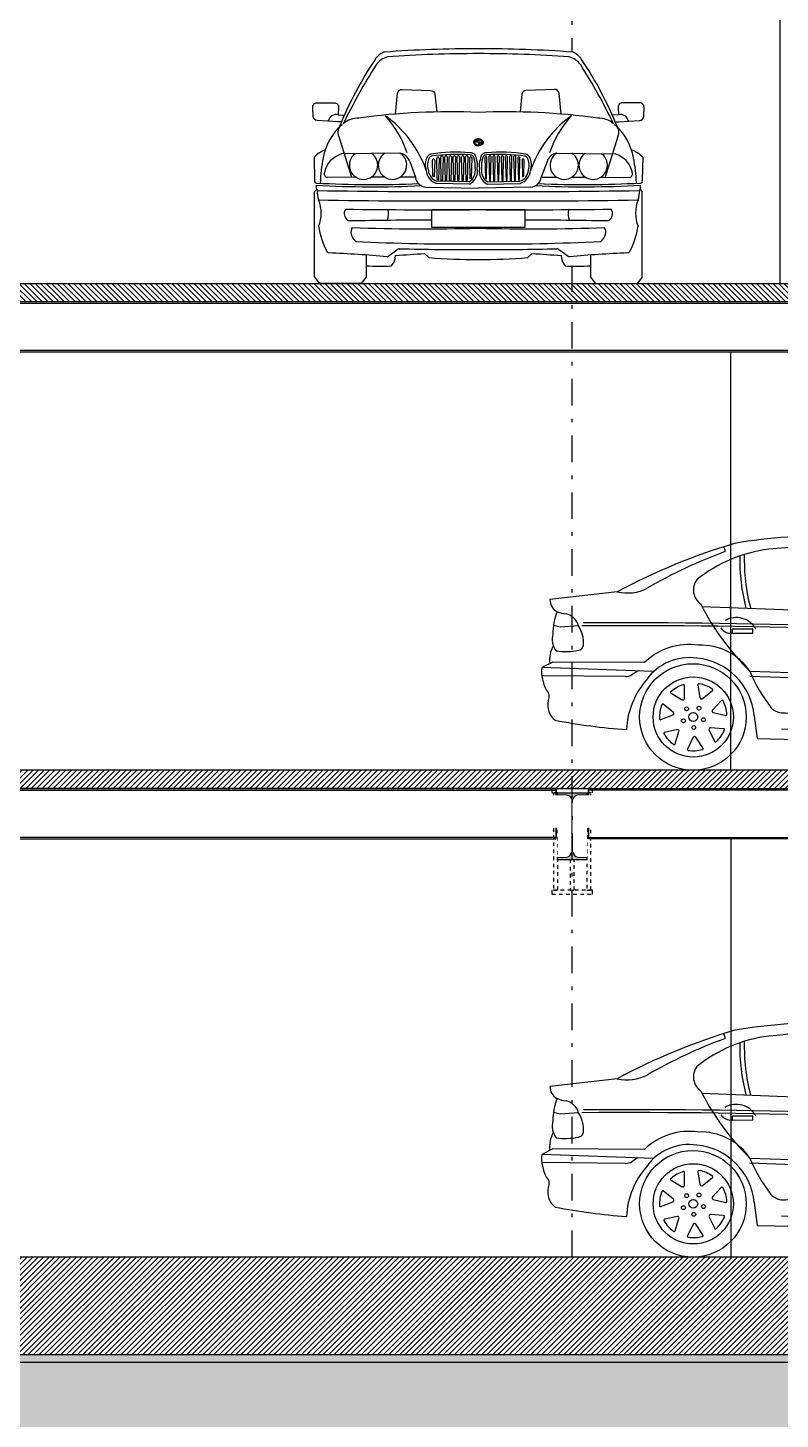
# Model space of a CAD drawing. Header units: millimetres. Extents: x -101 to 3415, y -52 to 1366.
# Drawn here: x 263.81 to 285.01, y 34.13 to 73.34 of the extents above; entities that cross this region are included whole.
import ezdxf

# ---------------------------------------------------------------- set-up
doc = ezdxf.new("R2010")
doc.units = ezdxf.units.MM
doc.set_wipeout_variables(frame=1)
doc.linetypes.add('DASHDOT2', pattern=[0.5, 0.25, -0.125, 0, -0.125])
doc.linetypes.add('OCULTA2', pattern=[0.3, 0.2, -0.1])
doc.layers.add('00_ARQ', color=8, linetype='Continuous')
doc.layers.add('A-ESTRUCTURA', color=6, linetype='Continuous')
pattern_1 = [(45, (-3488.39546, -6.62335), (-0.07699871, 0.07699871), [])]

# ---------------------------------------------------------------- blocks, each defined once
blk = doc.blocks.new('wwwwww3e')
at = {"ltscale": 2}
for points in [[(736.4805, 139.3935), (736.5048, 139.3944), (736.5276, 139.3971), (736.5509, 139.4017), (736.5742, 139.4083), (736.5959, 139.4163), (736.6175, 139.4263), (736.6389, 139.4383), (736.658, 139.4511), (736.6764, 139.4656), (736.6925, 139.4804), (736.71, 139.4992), (736.7245, 139.5176), (736.7374, 139.5369), (736.7494, 139.5583), (736.7591, 139.5793), (736.7675, 139.602), (736.774, 139.6253), (736.7785, 139.648), (736.7811, 139.6706), (736.7821, 139.6941), (736.7813, 139.7172), (736.7786, 139.7411), (736.7737, 139.7654), (736.7672, 139.7884), (736.7595, 139.8095), (736.7489, 139.8323), (736.7383, 139.8513), (736.7251, 139.8713), (736.7098, 139.8907), (736.6926, 139.9092), (736.6766, 139.9239), (736.6589, 139.9379), (736.6382, 139.9517), (736.6185, 139.9629), (736.5976, 139.9726), (736.574, 139.9814), (736.5511, 139.9879), (736.5282, 139.9924), (736.5043, 139.9952), (736.48, 139.9962), (736.4567, 139.9952), (736.4345, 139.9926), (736.411, 139.988), (736.3877, 139.9814), (736.3654, 139.9732), (736.3441, 139.9634), (736.3238, 139.9521), (736.3032, 139.9383), (736.2854, 139.9243), (736.2677, 139.9079), (736.252, 139.891), (736.2371, 139.8721), (736.2241, 139.8528), (736.2142, 139.8354), (736.2025, 139.8105), (736.1944, 139.7886), (736.1882, 139.7669), (736.1832, 139.7425), (736.1805, 139.7205), (736.1794, 139.6958), (736.1801, 139.6747), (736.1827, 139.6503), (736.1873, 139.6266), (736.1942, 139.6018), (736.2033, 139.5772), (736.2125, 139.5576), (736.2245, 139.5363), (736.2355, 139.5198), (736.2499, 139.5011), (736.267, 139.4824), (736.2847, 139.466), (736.3039, 139.4508), (736.3239, 139.4375), (736.3431, 139.4268), (736.364, 139.417), (736.3881, 139.4081), (736.4106, 139.4018), (736.4336, 139.3972), (736.4572, 139.3944)], [(739.0891, 139.3854), (739.1134, 139.3863), (739.1362, 139.389), (739.1595, 139.3936), (739.1828, 139.4002), (739.2045, 139.4082), (739.2261, 139.4182), (739.2475, 139.4302), (739.2666, 139.443), (739.285, 139.4575), (739.3011, 139.4723), (739.3186, 139.4911), (739.3331, 139.5094), (739.346, 139.5288), (739.358, 139.5502), (739.3677, 139.5712), (739.3761, 139.5939), (739.3826, 139.6171), (739.387, 139.6399), (739.3897, 139.6624), (739.3907, 139.686), (739.3899, 139.7091), (739.3871, 139.733), (739.3823, 139.7573), (739.3758, 139.7803), (739.368, 139.8014), (739.3575, 139.8242), (739.3469, 139.8432), (739.3336, 139.8631), (739.3183, 139.8826), (739.3012, 139.9011), (739.2852, 139.9157), (739.2675, 139.9298), (739.2468, 139.9436), (739.2271, 139.9547), (739.2062, 139.9645), (739.1826, 139.9733), (739.1596, 139.9797), (739.1367, 139.9843), (739.1129, 139.9871), (739.0886, 139.9881), (739.0653, 139.9871), (739.043, 139.9845), (739.0196, 139.9799), (738.9963, 139.9733), (738.974, 139.9651), (738.9527, 139.9553), (738.9324, 139.944), (738.9118, 139.9302), (738.894, 139.9162), (738.8762, 139.8998), (738.8606, 139.8829), (738.8456, 139.8639), (738.8327, 139.8447), (738.8228, 139.8273), (738.8111, 139.8024), (738.803, 139.7805), (738.7967, 139.7587), (738.7918, 139.7344), (738.7891, 139.7123), (738.788, 139.6877), (738.7887, 139.6666), (738.7913, 139.6422), (738.7958, 139.6184), (738.8027, 139.5937), (738.8119, 139.5691), (738.821, 139.5495), (738.8331, 139.5282), (738.8441, 139.5116), (738.8585, 139.493), (738.8756, 139.4743), (738.8932, 139.4579), (738.9125, 139.4427), (738.9325, 139.4294), (738.9517, 139.4186), (738.9725, 139.4089), (738.9967, 139.4), (739.0192, 139.3936), (739.0422, 139.3891), (739.0658, 139.3863)]]:
    blk.add_wipeout(points, dxfattribs=at)
blk.add_wipeout([(735.6264, 139.9771), (735.6722, 139.9993), (735.6711, 140.017), (735.6718, 140.0339), (735.6743, 140.0514), (735.6787, 140.0685), (735.6847, 140.0848), (735.6924, 140.1003), (735.6924, 140.1003), (735.6925, 140.1005), (735.6917, 140.1031), (735.6896, 140.1093), (735.687, 140.1232), (735.6861, 140.1369), (735.687, 140.1522), (735.6896, 140.1658), (735.691, 140.1923), (735.6936, 140.2143), (735.6993, 140.2446), (735.706, 140.2701), (735.714, 140.2938), (735.704, 140.2999), (735.6951, 140.3076), (735.6876, 140.3167), (735.6816, 140.3267), (735.6773, 140.3377), (735.6749, 140.349), (735.6743, 140.3612), (735.8647, 140.3825), (736.0552, 140.4038), (736.1226, 140.4389), (736.1717, 140.4633), (736.1992, 140.4765), (736.2487, 140.4995), (736.2964, 140.5209), (736.3664, 140.5507), (736.4177, 140.5715), (736.482, 140.5961), (736.5483, 140.6201), (736.5645, 140.6257), (736.6311, 140.6479), (736.6544, 140.6553), (736.7212, 140.6755), (736.7922, 140.6868), (736.8631, 140.6962), (736.9748, 140.7072), (737.0352, 140.7112), (737.139, 140.7149), (737.1824, 140.7153), (737.2321, 140.7149), (737.2729, 140.7139), (737.3047, 140.7126), (737.3194, 140.712), (737.3367, 140.7107), (737.3418, 140.7103), (737.3517, 140.7096), (737.3637, 140.7088), (737.4063, 140.7058), (737.6674, 140.6893), (737.7322, 140.6847), (737.7724, 140.6793), (737.809, 140.6723), (737.8491, 140.6624), (737.8846, 140.6515), (737.9182, 140.6393), (737.9554, 140.6236), (738.0105, 140.6006), (738.0569, 140.58), (738.1094, 140.5553), (738.1689, 140.5257), (738.2184, 140.4996), (738.2777, 140.4664), (738.3419, 140.4281), (738.3894, 140.3982), (738.438, 140.3661), (738.4783, 140.3382), (738.5301, 140.3007), (738.5807, 140.2621), (738.5871, 140.2668), (738.5929, 140.2718), (738.6815, 140.2657), (738.756, 140.259), (738.8319, 140.2508), (738.8861, 140.244), (738.9339, 140.2374), (739.0255, 140.2231), (739.1078, 140.2084), (739.1819, 140.1936), (739.2686, 140.1745), (739.3414, 140.1569), (739.428, 140.1341), (739.4983, 140.114), (739.5886, 140.0862), (739.6154, 140.0775), (739.6404, 140.069), (739.6471, 140.0658), (739.6578, 140.059), (739.6681, 140.0497), (739.6763, 140.0391), (739.682, 140.0285), (739.6867, 140.0149), (739.6924, 140.0047), (739.6969, 139.9954), (739.7011, 139.9851), (739.7077, 139.9637), (739.71, 139.9527), (739.7119, 139.9392), (739.7128, 139.9243), (739.7122, 139.9058), (739.7115, 139.8988), (739.7095, 139.8863), (739.7178, 139.8849), (739.7264, 139.882), (739.7338, 139.878), (739.741, 139.8725), (739.7449, 139.8617), (739.7469, 139.8493), (739.7467, 139.8371), (739.7442, 139.8253), (739.7354, 139.8026), (739.7323, 139.7885), (739.7313, 139.7746), (739.7323, 139.761), (739.7349, 139.7485), (739.7396, 139.7351), (739.7417, 139.7281), (739.742, 139.7206), (739.7405, 139.7133), (739.7373, 139.7068), (739.7323, 139.7016), (739.7264, 139.6975), (739.7196, 139.6948), (739.7127, 139.6935), (739.7054, 139.6938), (739.7012, 139.6768), (739.6988, 139.6598), (739.698, 139.6421), (739.6991, 139.6237), (739.7018, 139.6065), (739.6977, 139.5997), (739.6921, 139.5934), (739.6858, 139.5886), (739.6787, 139.585), (739.6709, 139.5826), (739.6624, 139.5817), (739.6556, 139.5807), (739.6487, 139.5778), (739.6434, 139.574), (739.6386, 139.57), (739.6359, 139.5653), (739.6349, 139.56), (739.6357, 139.5546), (739.4493, 139.5731), (739.4491, 139.5966), (739.4423, 139.6645), (739.4385, 139.7336), (739.4346, 139.7614), (739.4292, 139.786), (739.4158, 139.8269), (739.403, 139.855), (739.3873, 139.8826), (739.3721, 139.9047), (739.3565, 139.924), (739.3389, 139.9426), (739.3207, 139.9594), (739.3014, 139.9747), (739.2807, 139.9887), (739.254, 140.0039), (739.2304, 140.0148), (739.207, 140.0234), (739.1842, 140.0301), (739.1581, 140.0357), (739.1324, 140.0392), (739.107, 140.0406), (739.0806, 140.0402), (739.0548, 140.0377), (739.0281, 140.0334), (739.0009, 140.027), (738.9758, 140.0191), (738.9509, 140.0094), (738.9247, 139.997), (738.9045, 139.9857), (738.8818, 139.9709), (738.8583, 139.9531), (738.8381, 139.9352), (738.8114, 139.9073), (738.801, 139.8947), (738.7847, 139.8726), (738.7694, 139.8483), (738.7564, 139.8239), (738.7465, 139.8016), (738.7372, 139.7765), (738.7296, 139.7506), (738.7236, 139.7231), (738.7197, 139.6948), (738.7227, 139.6729), (738.7242, 139.6493), (738.724, 139.6263), (738.7221, 139.6039), (738.7186, 139.5813), (738.7154, 139.5702), (738.7112, 139.5611), (738.7058, 139.5527), (738.6982, 139.5444), (738.69, 139.5377), (738.6814, 139.5327), (738.6707, 139.5284), (738.66, 139.5261), (738.6491, 139.5256), (736.8431, 139.5721), (736.8278, 139.7005), (736.8246, 139.7265), (736.8194, 139.7525), (736.8123, 139.7782), (736.8037, 139.8023), (736.7932, 139.8259), (736.7808, 139.8494), (736.7664, 139.8722), (736.751, 139.893), (736.734, 139.9129), (736.7166, 139.9304), (736.7052, 139.9408), (736.6815, 139.9596), (736.6568, 139.976), (736.645, 139.9829), (736.6298, 139.991), (736.6051, 140.0021), (736.5812, 140.0108), (736.5545, 140.0184), (736.5295, 140.0235), (736.481, 140.0295), (736.4574, 140.0302), (736.4335, 140.0291), (736.4106, 140.0262), (736.3887, 140.0216), (736.3669, 140.0153), (736.3448, 140.007), (736.3264, 139.9985), (736.3036, 139.9856), (736.2854, 139.9733), (736.2672, 139.9588), (736.2594, 139.9518), (736.2368, 139.9284), (736.2183, 139.9052), (736.1999, 139.8826), (736.186, 139.8634), (736.171, 139.8401), (736.158, 139.817), (736.1445, 139.7893), (736.1338, 139.7631), (736.1248, 139.7368), (736.117, 139.7084), (736.1113, 139.6813), (736.107, 139.6519), (736.1047, 139.6243), (735.9996, 139.634), (735.8816, 139.6486), (735.8086, 139.6597), (735.7018, 139.6787), (735.6903, 139.6889), (735.6824, 139.6981), (735.6747, 139.7095), (735.6683, 139.7222), (735.6638, 139.735), (735.6608, 139.7485), (735.6596, 139.7624), (735.6602, 139.7762), (735.6625, 139.7897), (735.6665, 139.7988), (735.6685, 139.8079), (735.6687, 139.8176), (735.667, 139.8269), (735.6636, 139.8357), (735.6584, 139.8437), (735.6517, 139.8507), (735.6427, 139.8703), (735.6355, 139.8909), (735.6302, 139.9121), (735.6272, 139.9307), (735.6256, 139.9551)], dxfattribs=at)
for p, q in [((737.3047, 140.7127), (737.3656, 140.2862)), ((737.4063, 140.7058), (737.5288, 140.2757)), ((736.0552, 140.4038), (735.6743, 140.3612)), ((738.2031, 140.3747), (738.2697, 140.3718)), ((736.5337, 140.3197), (737.4483, 140.2829)), ((738.0801, 140.3563), (738.0243, 140.2486)), ((738.1076, 140.3302), (738.0618, 140.2477)), ((738.1006, 140.356), (738.108, 140.3408)), ((738.1775, 140.3548), (738.1853, 140.257)), ((735.7324, 140.2046), (735.6936, 140.2143)), ((735.8348, 140.2121), (735.7324, 140.2046)), ((738.1853, 140.257), (738.2582, 140.259)), ((735.6887, 140.0074), (735.6264, 139.9771)), ((736.2594, 139.9518), (735.6264, 139.9771)), ((736.2071, 140.003), (735.6887, 140.0074)), ((736.1, 139.9248), (735.6272, 139.9307)), ((736.1698, 139.9554), (736.1372, 139.9352)), ((736.8039, 139.9529), (738.6706, 139.881)), ((736.8039, 139.9251), (738.6706, 139.8531)), ((739.741, 139.8725), (739.4597, 139.8762)), ((739.7442, 139.8253), (739.5087, 139.8285)), ((736.8278, 139.7005), (736.8431, 139.5721)), ((737.005, 139.7168), (738.7197, 139.6948)), ((736.9816, 139.6263), (738.491, 139.6034)), ((736.8431, 139.5721), (738.6491, 139.5256)), ((739.4493, 139.5731), (739.6357, 139.5546))]:
    blk.add_line(p, q)
for points in [[(736.8203, 140.1903), (736.7044, 140.1903), (736.7044, 140.1682), (736.8203, 140.1682)], [(737.6812, 140.1627), (737.5653, 140.1627), (737.5653, 140.1406), (737.6812, 140.1406)], [(736.4342, 139.7842), (736.4342, 139.7842)], [(739.0428, 139.7761), (739.0428, 139.7761)]]:
    blk.add_lwpolyline(points, close=True)
for points in [[(736.3579, 139.8291), (736.4211, 139.792)], [(736.4343, 139.7982), (736.4345, 139.8729)], [(736.51, 139.8761), (736.5204, 139.8036)], [(736.5335, 139.7972), (736.5921, 139.8435)], [(738.9665, 139.821), (739.0297, 139.7839)], [(739.0429, 139.7901), (739.0431, 139.8648)], [(739.1186, 139.868), (739.129, 139.7955)], [(739.1421, 139.7891), (739.2006, 139.8354)], [(736.3716, 139.7213), (736.3134, 139.7681)], [(736.6416, 139.7865), (736.5914, 139.7332)], [(738.9802, 139.7132), (738.922, 139.7599)], [(739.2502, 139.7784), (739.2, 139.7251)], [(736.2999, 139.6808), (736.3682, 139.7071)], [(736.5946, 139.7189), (736.6673, 139.7021)], [(738.9084, 139.6727), (738.9768, 139.699)], [(739.2032, 139.7108), (739.2759, 139.6939)], [(739.6889, 139.6855), (739.631, 139.6867), (739.6216, 139.6761), (739.6156, 139.6383), (739.6263, 139.6277), (739.677, 139.6277), (739.6924, 139.6454), (739.6889, 139.6855)], [(736.3926, 139.6243), (736.3198, 139.608)], [(736.3796, 139.543), (736.4017, 139.6128)], [(736.5715, 139.6224), (736.6036, 139.555)], [(736.6536, 139.6278), (736.5806, 139.6338)], [(739.0012, 139.6162), (738.9284, 139.5998)], [(738.9881, 139.5349), (739.0103, 139.6047)], [(739.18, 139.6143), (739.2122, 139.5469)], [(739.2622, 139.6196), (739.1892, 139.6257)], [(736.4816, 139.5803), (736.449, 139.5132)], [(736.537, 139.5194), (736.4962, 139.5802)], [(739.0902, 139.5722), (739.0575, 139.505)], [(739.1456, 139.5113), (739.1048, 139.5721)]]:
    blk.add_lwpolyline(points)
for centre, radius in [((736.4808, 139.6948), 0.3014), ((739.0894, 139.6867), 0.3014), ((736.4828, 139.6947), 0.2269), ((739.0914, 139.6866), 0.2269), ((736.4453, 139.7411), 0.0109), ((736.5154, 139.7447), 0.0109), ((739.0539, 139.733), 0.0109), ((739.124, 139.7366), 0.0109), ((736.4271, 139.6734), 0.0109), ((736.4828, 139.6947), 0.0249), ((736.5404, 139.6791), 0.0109), ((739.0356, 139.6653), 0.0109), ((739.0914, 139.6866), 0.0249), ((739.149, 139.671), 0.0109), ((736.4858, 139.6351), 0.0109), ((739.0944, 139.6269), 0.0109)]:
    blk.add_circle(centre, radius)
for centre, radius, start, end in [((737.1855, 137.986), 2.7293, 87.24118, 99.79598), ((739.0209, 164.1946), 23.5442, 265.84972, 266.77353), ((737.655, 139.9646), 0.7243, 65.49323, 86.77353), ((737.705, 137.3115), 3.505, 106.30227, 118.08109), ((737.5985, 138.0444), 2.7478, 109.8261, 119.99502), ((737.0097, 139.837), 0.8107, 96.80523, 128.52744), ((736.6405, 140.6329), 0.0263, 351.95799, 58.08619), ((737.8567, 140.5837), 1.1088, 178.93699, 194.30867), ((737.8827, 140.5837), 1.1088, 178.50103, 194.36498), ((737.2925, 136.7333), 3.9269, 84.46409, 95.53591), ((737.5965, 139.8702), 0.7754, 72.93406, 84.46409), ((737.7329, 140.1622), 0.4584, 55.10593, 78.53083), ((737.9947, 140.4282), 0.1993, 101.35443, 111.1403), ((736.0005, 136.9223), 4.1623, 53.19, 62.49494), ((736.9784, 138.2122), 2.6018, 51.98829, 67.94516), ((736.6929, 138.0782), 2.7834, 51.22558, 62.10363), ((736.5847, 140.413), 0.0989, 143.98554, 234.32176), ((736.1128, 140.6418), 0.2448, 256.38287, 297.24052), ((738.1994, 140.353), 0.022, 80.28808, 175.2544), ((738.2117, 140.3274), 0.0481, 12.90748, 100.25589), ((735.7469, 140.3586), 0.0727, 177.94264, 243.02738), ((736.0823, 140.1572), 0.3928, 159.65532, 178.75885), ((735.7701, 140.4042), 0.1238, 243.02738, 268.29646), ((737.8271, 140.9896), 1.4566, 206.80537, 225.37351), ((738.0903, 140.351), 0.0115, 25.65929, 152.60316), ((738.0976, 140.3358), 0.0115, 330.92549, 25.65929), ((738.1952, 140.3236), 0.065, 324.45466, 12.90748), ((738.231, 140.3278), 0.0739, 291.52275, 17.07522), ((735.7418, 140.1873), 0.0963, 14.90185, 75.14502), ((735.6853, 140.1154), 0.1781, 355.79913, 32.89424), ((735.9859, 102.3948), 37.8176, 85.5236, 90.19894), ((735.9924, 102.411), 37.8176, 85.5236, 90.19894), ((736.727, 140.1294), 0.1272, 28.5781, 119.71513), ((736.0195, 139.8799), 1.4845, 353.44656, 15.74965), ((738.2387, 148.7043), 8.4584, 264.63822, 271.33621), ((737.5878, 140.1019), 0.1272, 28.5781, 119.71513), ((738.1899, 140.3299), 0.073, 266.37705, 322.83456), ((738.3003, 140.0793), 0.2166, 30.02331, 51.22558), ((738.5308, 140.3372), 0.0902, 246.19234, 313.52347), ((738.3595, 136.2575), 4.0211, 71.50941, 86.67314), ((735.8001, 140.1377), 0.114, 165.76137, 216.02708), ((736.6975, 140.2384), 0.0706, 215.34501, 275.55607), ((737.5584, 140.2109), 0.0706, 215.34501, 275.55607), ((738.341, 140.099), 0.1716, 349.15018, 31.1154), ((735.8393, 140.0184), 0.1683, 150.86368, 186.49673), ((735.7612, 140.4258), 0.3591, 261.46773, 281.83418), ((735.8268, 140.1165), 0.0429, 280.68296, 305.68028), ((735.8338, 140.1045), 0.0292, 308.36757, 355.79913), ((736.4604, 139.7391), 0.3658, 81.54291, 133.8308), ((736.5265, 139.7675), 0.3336, 33.76183, 92.11682), ((737.2782, 139.977), 1.2346, 345.77431, 4.16936), ((739.0552, 139.739), 0.3539, 87.85776, 150.08015), ((739.0345, 139.1874), 0.9059, 76.3516, 87.85776), ((739.1439, 139.7598), 0.3251, 32.86989, 71.26878), ((739.6104, 139.9964), 0.0785, 13.5818, 71.88372), ((735.8615, 139.9584), 0.2359, 175.44753, 207.17671), ((736.4594, 139.7361), 0.2942, 81.41176, 144.41881), ((736.4699, 139.6692), 0.3593, 5.00056, 84.66306), ((739.103, 139.6553), 0.3854, 97.18481, 174.11784), ((739.1, 139.7007), 0.34, 1.4351, 97.63917), ((739.0548, 140.0377), 8.167688747562354e-17, 277.12502, 83.42215), ((739.5467, 139.9259), 0.1141, 99.72643, 159.83861), ((739.6194, 139.5015), 0.5447, 92.49466, 99.72643), ((739.4299, 139.931), 0.1477, 356.96435, 46.69648), ((739.5991, 139.9763), 0.0695, 25.92892, 92.81085), ((739.5086, 139.9324), 0.1701, 358.76883, 25.92892), ((739.531, 139.921), 0.1818, 348.99968, 31.08051), ((736.1008, 139.9938), 0.069, 269.29034, 301.80645), ((736.5715, 139.5989), 0.4675, 138.72753, 176.87899), ((737.6248, 140.2851), 0.8855, 202.03085, 217.41273), ((739.4749, 139.9737), 0.069, 212.86989, 264.71495), ((739.4783, 139.965), 0.0388, 179.64498, 268.12033), ((739.636, 141.715), 1.8178, 264.71495, 272.37998), ((739.6287, 135.5173), 4.4116, 89.35037, 92.01264), ((735.6204, 139.8136), 0.0485, 330.4398, 49.82578), ((736.36, 139.8341), 0.00539, 118.5949, 247.88723), ((736.4817, 139.6964), 0.189, 106.554, 131.104), ((736.4292, 139.8724), 0.00539, 353.37379, 122.66613), ((736.5152, 139.8776), 0.00539, 67.16633, 196.45866), ((736.4834, 139.6966), 0.189, 55.12543, 79.67543), ((736.5883, 139.8474), 0.00539, 301.94522, 71.23755), ((738.9685, 139.826), 0.00539, 118.5949, 247.88723), ((739.0902, 139.6882), 0.189, 106.554, 131.104), ((739.0378, 139.8642), 0.00539, 353.37379, 122.66613), ((739.1231, 139.8702), 0.00505, 57.32473, 206.30026), ((739.092, 139.6885), 0.189, 55.12543, 79.67543), ((739.1969, 139.8393), 0.00539, 301.94522, 71.23755), ((739.5984, 139.9697), 0.1673, 213.95498, 237.55214), ((739.7045, 139.8321), 0.0544, 47.82078, 84.74449), ((739.6806, 139.8447), 0.0665, 332.57324, 24.64852), ((735.7684, 139.7647), 0.1088, 166.6982, 232.2113), ((736.4808, 139.6948), 0.189, 157.98257, 182.53257), ((736.3105, 139.7635), 0.00539, 44.80237, 174.0947), ((736.4251, 139.8006), 0.0095, 233.98265, 345.65517), ((736.5296, 139.8059), 0.0095, 182.55408, 294.22659), ((736.6461, 139.7834), 0.00539, 15.73776, 145.03009), ((736.4847, 139.6954), 0.189, 3.69686, 28.24686), ((736.9932, 139.8146), 0.0986, 223.23321, 276.89209), ((736.9214, 139.7471), 3.267075499024942e-16, 254.82546, 0), ((739.0894, 139.6867), 0.189, 157.98257, 182.53257), ((738.919, 139.7554), 0.00539, 44.80237, 174.0947), ((739.0337, 139.7925), 0.0095, 233.98265, 345.65517), ((739.1382, 139.7977), 0.0095, 182.55408, 294.22659), ((739.2546, 139.7753), 0.00539, 15.73776, 145.03009), ((739.0933, 139.6873), 0.189, 3.69686, 28.24686), ((739.8298, 139.7746), 0.0985, 156.33222, 203.66778), ((736.3772, 143.1616), 3.5478, 259.02502, 265.59531), ((736.2972, 139.6855), 0.00539, 170.02347, 299.3158), ((736.364, 139.7156), 0.0095, 285.41122, 37.08374), ((736.5989, 139.7274), 0.0095, 131.12551, 242.79802), ((736.668, 139.7074), 0.00539, 250.51665, 19.80898), ((738.4123, 139.641), 0.312, 348.97623, 9.93921), ((738.9058, 139.6774), 0.00539, 170.02347, 299.3158), ((738.9726, 139.7075), 0.0095, 285.41122, 37.08374), ((739.2075, 139.7193), 0.0095, 131.12551, 242.79802), ((739.2766, 139.6993), 0.00539, 250.51665, 19.80898), ((740.2713, 139.73), 0.8316, 181.4351, 187.60025), ((739.8748, 139.6432), 0.1768, 163.36795, 191.9852), ((739.7102, 139.7277), 0.0342, 261.94663, 322.35334), ((739.7123, 139.7231), 0.0298, 326.79718, 23.66778), ((736.3215, 139.6029), 0.00539, 96.23094, 225.52327), ((736.4814, 139.6932), 0.189, 209.41115, 233.96114), ((736.3924, 139.6148), 0.0095, 336.83979, 88.51231), ((736.4889, 139.5742), 0.0095, 28.26836, 139.94088), ((736.5808, 139.6243), 0.0095, 79.69694, 191.36945), ((736.4846, 139.6937), 0.189, 312.26829, 336.81828), ((736.654, 139.6224), 0.00539, 324.30919, 93.60152), ((738.9301, 139.5947), 0.00539, 96.23094, 225.52327), ((739.09, 139.6851), 0.189, 209.41115, 233.96114), ((739.001, 139.6067), 0.0095, 336.83979, 88.51231), ((739.1894, 139.6162), 0.0095, 79.69694, 191.36945), ((739.0932, 139.6855), 0.189, 312.26829, 336.81828), ((739.2626, 139.6143), 0.00539, 324.30919, 93.60152), ((739.1649, 139.5824), 0.2846, 358.12923, 7.60025), ((739.6635, 139.5517), 0.03, 91.13772, 133.58958), ((739.662, 139.6261), 0.0444, 271.13772, 333.76218), ((736.3742, 139.5439), 0.00539, 221.45204, 350.74438), ((736.454, 139.5113), 0.00539, 147.65951, 276.95184), ((736.4831, 139.6927), 0.189, 260.83972, 285.38971), ((736.533, 139.5158), 0.00539, 272.88062, 42.17295), ((736.6082, 139.5578), 0.00539, 199.08808, 328.38041), ((738.6509, 139.5945), 0.069, 268.52431, 348.97623), ((738.9828, 139.5358), 0.00539, 221.45204, 350.74438), ((739.0626, 139.5032), 0.00539, 147.65951, 276.95184), ((739.0974, 139.5661), 0.0095, 28.26836, 139.94088), ((739.1416, 139.5077), 0.00539, 272.88062, 42.17295), ((739.2168, 139.5497), 0.00539, 199.08808, 328.38041), ((739.6506, 139.5597), 0.0158, 119.72031, 199.1367), ((739.0917, 139.6845), 0.189, 260.83972, 285.38971)]:
    blk.add_arc(centre, radius, start, end)
blk = doc.blocks.new('*U75')
at = {"linetype": 'Continuous'}
for points in [[(0.0198, 0.7403), (0.0121, 0.7513), (-0.0012, 0.7403)], [(0.0086, 0.7502), (-0.0012, 0.7403), (0.0121, 0.7513)], [(-0.0012, 0.7403), (0.0086, 0.7502), (-0.0005, 0.7426)], [(0.0055, 0.7487), (-0.0005, 0.7426), (0.0086, 0.7502)], [(-0.0005, 0.7426), (0.0055, 0.7487), (0.0009, 0.7449)], [(0.0029, 0.7469), (0.0009, 0.7449), (0.0055, 0.7487)], [(0.0121, 0.7513), (0.0198, 0.7403), (0.0159, 0.7519)], [(0.0198, 0.7522), (0.0159, 0.7519), (0.0198, 0.7403)], [(0.0198, 0.7263), (0.0237, 0.7265), (0.0198, 0.7403)], [(0.0274, 0.7272), (0.0198, 0.7403), (0.0237, 0.7265)], [(0.0198, 0.7403), (0.0274, 0.7272), (0.0408, 0.7403)], [(0.0309, 0.7282), (0.0408, 0.7403), (0.0274, 0.7272)], [(0.0408, 0.7403), (0.0309, 0.7282), (0.0408, 0.7379)], [(0.034, 0.7297), (0.0408, 0.7379), (0.0309, 0.7282)], [(0.0408, 0.7379), (0.034, 0.7297), (0.04, 0.7356)], [(0.0366, 0.7314), (0.04, 0.7356), (0.034, 0.7297)], [(0.04, 0.7356), (0.0366, 0.7314), (0.0386, 0.7334)]]:
    blk.add_solid(points, dxfattribs=at)
blk = doc.blocks.new('ff987')
at = {"ltscale": 2}
blk.add_wipeout([(737.914, 137.5636), (737.914, 138.0506), (737.9255, 138.0646), (737.923, 138.0724), (737.9221, 138.0812), (737.9229, 138.0881), (737.9235, 138.1006), (737.9205, 138.1012), (737.9176, 138.1026), (737.9152, 138.1046), (737.9134, 138.1073), (737.9124, 138.1104), (737.9122, 138.1135), (737.9129, 138.1166), (737.9103, 138.2472), (737.9188, 138.2553), (737.9274, 138.2627), (737.9351, 138.2685), (737.9402, 138.272), (737.9511, 138.2788), (737.9608, 138.2841), (737.9744, 138.2903), (737.9777, 138.2996), (737.9825, 138.312), (737.9869, 138.3221), (737.9914, 138.3315), (737.996, 138.3405), (738.0011, 138.3497), (738.0073, 138.3601), (738.0143, 138.3706), (738.0213, 138.3804), (738.0282, 138.3893), (738.0364, 138.3991), (738.0442, 138.4078), (738.0498, 138.4135), (738.054, 138.4178), (738.0673, 138.4499), (738.0469, 138.4499), (737.9283, 138.4562), (737.9237, 138.4569), (737.9194, 138.4584), (737.9153, 138.4607), (737.9118, 138.4637), (737.909, 138.4671), (737.9067, 138.4713), (737.9052, 138.4758), (737.9046, 138.4804), (737.9028, 138.5319), (737.9031, 138.5369), (737.9045, 138.5417), (737.9067, 138.5462), (737.9098, 138.5501), (737.9137, 138.5534), (737.918, 138.5558), (737.923, 138.5573), (737.9279, 138.5578), (738.0254, 138.5578), (738.0304, 138.5573), (738.0351, 138.5558), (738.0393, 138.5536), (738.0435, 138.5501), (738.0466, 138.5461), (738.0488, 138.5416), (738.0501, 138.5367), (738.0504, 138.5316), (738.0486, 138.4894), (738.0837, 138.4878), (738.1188, 138.5629), (738.1502, 138.6243), (738.1662, 138.6538), (738.192, 138.699), (738.2299, 138.7614), (738.2516, 138.795), (738.2581, 138.8049), (738.2646, 138.8131), (738.2713, 138.8204), (738.2785, 138.8269), (738.2845, 138.8318), (738.2921, 138.8371), (738.3009, 138.8422), (738.3066, 138.8451), (738.311, 138.8463), (738.4685, 138.8559), (738.5064, 138.8577), (738.5597, 138.86), (738.6134, 138.8618), (738.6466, 138.8628), (738.6922, 138.8638), (738.741, 138.8646), (738.7767, 138.865), (738.827, 138.8653), (738.861, 138.8653), (738.8983, 138.8652), (738.9599, 138.8645), (738.9993, 138.8638), (739.0385, 138.8629), (739.07, 138.8621), (739.1097, 138.8608), (739.1442, 138.8595), (739.1803, 138.858), (739.2233, 138.8559), (739.2637, 138.8538), (739.3051, 138.8514), (739.3607, 138.8477), (739.3814, 138.8463), (739.3859, 138.8451), (739.3952, 138.8402), (739.4042, 138.8345), (739.4126, 138.8281), (739.4212, 138.8203), (739.4288, 138.8119), (739.4343, 138.8049), (739.438, 138.7994), (739.4451, 138.7886), (739.4513, 138.7789), (739.4564, 138.771), (739.4647, 138.7579), (739.4726, 138.7453), (739.4785, 138.7357), (739.4852, 138.7246), (739.489, 138.7184), (739.4948, 138.7086), (739.5047, 138.6917), (739.5129, 138.6774), (739.5541, 138.6015), (739.5944, 138.5194), (739.6088, 138.4878), (739.6439, 138.4894), (739.642, 138.5316), (739.6423, 138.5366), (739.6436, 138.5417), (739.6458, 138.5461), (739.649, 138.5501), (739.6528, 138.5533), (739.6571, 138.5557), (739.662, 138.5573), (739.6671, 138.5578), (739.7646, 138.5578), (739.7695, 138.5573), (739.7741, 138.5559), (739.7787, 138.5534), (739.7826, 138.5501), (739.7856, 138.5463), (739.788, 138.5417), (739.7893, 138.537), (739.7896, 138.5319), (739.7878, 138.4804), (739.7873, 138.4759), (739.7858, 138.4715), (739.7836, 138.4673), (739.7807, 138.4637), (739.7771, 138.4607), (739.7732, 138.4585), (739.7688, 138.4569), (739.7641, 138.4562), (739.6456, 138.4499), (739.6252, 138.4499), (739.6384, 138.4178), (739.6533, 138.4022), (739.6623, 138.3916), (739.6718, 138.3795), (739.6806, 138.367), (739.688, 138.3554), (739.698, 138.3376), (739.7046, 138.3241), (739.7103, 138.3111), (739.7141, 138.3014), (739.7164, 138.2949), (739.718, 138.2903), (739.7287, 138.2855), (739.7387, 138.2803), (739.7446, 138.2769), (739.7568, 138.2689), (739.7627, 138.2645), (739.7686, 138.2597), (739.7758, 138.2533), (739.7821, 138.2472), (739.7795, 138.1166), (739.7802, 138.1135), (739.78, 138.1104), (739.779, 138.1074), (739.7772, 138.1046), (739.7749, 138.1026), (739.7721, 138.1013), (739.7689, 138.1006), (739.7696, 138.0881), (739.7703, 138.0823), (739.77, 138.0755), (739.7687, 138.0693), (739.7669, 138.0646), (739.7785, 138.0506), (739.7785, 137.5636), (739.7505, 137.5288), (739.5137, 137.5288), (739.4852, 137.5643), (739.4852, 137.6298), (739.4638, 137.6283), (739.4466, 137.6274), (739.4301, 137.6269), (739.4131, 137.6266), (739.3944, 137.6266), (739.3691, 137.6272), (739.341, 137.6287), (739.337, 137.6337), (739.3331, 137.6393), (739.3297, 137.6448), (739.3271, 137.6498), (739.3259, 137.6524), (739.3235, 137.658), (739.3223, 137.6614), (739.3201, 137.669), (739.3189, 137.674), (739.3181, 137.6789), (739.3171, 137.6882), (739.1534, 137.6999), (739.128, 137.6756), (739.0293, 137.6695), (738.9714, 137.6672), (738.92, 137.666), (738.8722, 137.6654), (738.7991, 137.6656), (738.7353, 137.6668), (738.6594, 137.6697), (738.5645, 137.6756), (738.5391, 137.6999), (738.3753, 137.6882), (738.3744, 137.6791), (738.3728, 137.6708), (738.3701, 137.6614), (738.3666, 137.6525), (738.3629, 137.6452), (738.3573, 137.6362), (738.3514, 137.6287), (738.3204, 137.6271), (738.3003, 137.6266), (738.2725, 137.6267), (738.2481, 137.6273), (738.2278, 137.6283), (738.2072, 137.6298), (738.2072, 137.5643), (738.1787, 137.5288), (737.9419, 137.5288), (737.914, 137.5636), (737.914, 138.0506)], dxfattribs=at)
for p, q in [((738.0525, 138.3648), (738.1244, 138.1331)), ((738.8462, 138.3526), (738.8462, 138.3123)), ((739.6399, 138.3648), (739.5681, 138.1331)), ((738.3994, 138.2715), (738.0672, 138.2661)), ((738.8462, 138.3341), (738.8177, 138.3341)), ((738.8462, 138.3341), (738.8747, 138.3341)), ((739.2931, 138.2715), (739.6252, 138.2661)), ((737.9103, 138.2472), (737.9129, 138.1166)), ((738.4552, 138.2228), (738.4881, 138.1346)), ((739.2372, 138.2228), (739.2043, 138.1346)), ((739.7821, 138.2472), (739.7795, 138.1166)), ((738.1502, 138.1332), (737.9876, 138.1326)), ((738.3141, 138.1339), (738.2351, 138.1336)), ((738.4881, 138.1346), (738.4011, 138.1343)), ((738.7956, 138.0946), (738.6085, 138.0978)), ((738.7925, 138.1072), (738.6106, 138.1103)), ((738.8969, 138.0946), (739.0839, 138.0978)), ((738.8999, 138.1072), (739.0818, 138.1103)), ((739.2043, 138.1346), (739.2913, 138.1343)), ((739.3783, 138.1339), (739.4574, 138.1336)), ((739.5422, 138.1332), (739.7048, 138.1326)), ((737.9255, 138.0646), (737.914, 138.0506)), ((737.914, 137.5636), (737.914, 138.0506)), ((738.5476, 138.0772), (738.8462, 138.0706)), ((739.1448, 138.0772), (738.8462, 138.0706)), ((739.7669, 138.0646), (739.7785, 138.0506)), ((739.7785, 137.5636), (739.7785, 138.0506)), ((738.3893, 137.7241), (738.3356, 137.6835)), ((739.3032, 137.7241), (739.3568, 137.6835)), ((738.5391, 137.6999), (738.5645, 137.6756)), ((739.1534, 137.6999), (739.128, 137.6756)), ((737.914, 137.5636), (737.9419, 137.5288)), ((739.7785, 137.5636), (739.7505, 137.5288))]:
    blk.add_line(p, q)
for points in [[(738.3741, 138.4932), (738.3863, 138.6115, -0.39468), (738.4121, 138.634), (738.5741, 138.6283, -0.373485), (738.5981, 138.6059), (738.6089, 138.5051)], [(739.3183, 138.4932), (739.3062, 138.6115, 0.39468), (739.2804, 138.634), (739.1183, 138.6283, 0.373485), (739.0943, 138.6059), (739.0836, 138.5051)], [(738.0469, 138.4499), (737.9283, 138.4562, -0.388548), (737.9046, 138.4804), (737.9028, 138.5319, -0.424512), (737.9279, 138.5578), (738.0254, 138.5578, -0.427012), (738.0504, 138.5316), (738.0486, 138.4894)], [(739.6456, 138.4499), (739.7641, 138.4562, 0.388548), (739.7878, 138.4804), (739.7896, 138.5319, 0.424512), (739.7646, 138.5578), (739.6671, 138.5578, 0.427012), (739.642, 138.5316), (739.6439, 138.4894)]]:
    blk.add_lwpolyline(points, format="xyb")
for points in [[(738.0673, 138.4499), (738.0469, 138.4499)], [(738.0486, 138.4894), (738.0846, 138.4877)], [(739.6439, 138.4894), (739.6078, 138.4877)], [(739.6252, 138.4499), (739.6456, 138.4499)], [(738.5977, 138.2314), (738.5948, 138.1364), (738.5876, 138.1393), (738.5851, 138.2314)], [(738.6222, 138.242), (738.6184, 138.1177), (738.6119, 138.1203), (738.6096, 138.242)], [(738.6452, 138.2492), (738.6412, 138.1157), (738.6352, 138.1147), (738.6327, 138.2492)], [(738.6683, 138.2492), (738.6643, 138.1157), (738.6582, 138.1147), (738.6557, 138.2492)], [(738.6928, 138.2492), (738.6888, 138.1157), (738.6827, 138.1147), (738.6802, 138.2492)], [(738.7158, 138.2492), (738.7118, 138.1157), (738.7058, 138.1147), (738.7033, 138.2492)], [(738.7389, 138.2492), (738.7349, 138.1157), (738.7289, 138.1147), (738.7263, 138.2492)], [(738.7634, 138.2492), (738.7594, 138.1157), (738.7534, 138.1147), (738.7508, 138.2492)], [(738.7865, 138.2492), (738.7824, 138.1157), (738.7764, 138.1147), (738.7739, 138.2492)], [(738.81, 138.2434), (738.806, 138.127), (738.7997, 138.1241), (738.7974, 138.2434)], [(738.8824, 138.2434), (738.8865, 138.127), (738.8928, 138.1241), (738.895, 138.2434)], [(738.906, 138.2492), (738.91, 138.1157), (738.916, 138.1147), (738.9185, 138.2492)], [(738.929, 138.2492), (738.9331, 138.1157), (738.9391, 138.1147), (738.9416, 138.2492)], [(738.9535, 138.2492), (738.9576, 138.1157), (738.9636, 138.1147), (738.9661, 138.2492)], [(738.9766, 138.2492), (738.9806, 138.1157), (738.9866, 138.1147), (738.9891, 138.2492)], [(738.9996, 138.2492), (739.0037, 138.1157), (739.0097, 138.1147), (739.0122, 138.2492)], [(739.0241, 138.2492), (739.0282, 138.1157), (739.0342, 138.1147), (739.0367, 138.2492)], [(739.0472, 138.2492), (739.0512, 138.1157), (739.0572, 138.1147), (739.0598, 138.2492)], [(739.0703, 138.242), (739.074, 138.1177), (739.0805, 138.1203), (739.0828, 138.242)], [(739.0948, 138.2314), (739.0976, 138.1364), (739.1048, 138.1393), (739.1073, 138.2314)], [(738.2072, 137.6906), (738.2072, 137.5643), (738.1787, 137.5288)], [(739.4852, 137.6906), (739.4852, 137.5643), (739.5137, 137.5288)], [(738.1787, 137.5288), (737.9419, 137.5288)], [(739.5137, 137.5288), (739.7505, 137.5288)]]:
    blk.add_lwpolyline(points)
blk.add_lwpolyline([(738.582, 137.949), (739.1104, 137.949), (739.1104, 137.8482), (738.582, 137.8482)], close=True)
for centre, radius, start, end in [((738.3604, 138.7309), 0.1263, 115.24053, 144.0982), ((738.3658, 138.6989), 0.1263, 107.22101, 144.0982), ((738.3119, 138.8338), 0.0125, 94.11856, 115.24053), ((738.841, 131.4863), 7.379, 89.95935, 94.11856), ((738.841, 131.4583), 7.379, 89.95935, 93.98346), ((738.8515, 131.4863), 7.379, 85.88144, 90.04065), ((738.8515, 131.4583), 7.379, 86.01654, 90.04065), ((739.3267, 138.6989), 0.1263, 35.9018, 72.77899), ((739.3805, 138.8338), 0.0125, 64.75947, 85.88144), ((739.332, 138.7309), 0.1263, 35.9018, 64.75947), ((740.0395, 137.6184), 2.1404, 146.33288, 158.06866), ((740.942, 137.0593), 3.1797, 147.39094, 154.30912), ((736.7505, 137.0593), 3.1797, 25.69088, 32.60906), ((737.6529, 137.6184), 2.1404, 21.93134, 33.66712), ((738.6902, 134.5966), 3.9094, 87.71271, 97.7036), ((739.0022, 134.5966), 3.9094, 82.2964, 92.28729), ((738.2756, 138.1909), 0.3172, 130.25988, 170.27974), ((738.0373, 138.4446), 0.0462, 75.86818, 169.68381), ((738.0944, 138.3901), 0.0489, 119.01913, 211.20623), ((738.164, 138.338), 0.1327, 89.0771, 131.22236), ((738.1661, 138.4707), 8.664560171098183e-15, 100.64355, 85.23636), ((737.9437, 137.9624), 0.6408, 19.13648, 54.42705), ((737.8806, 138.0866), 0.5896, 18.33664, 42.32683), ((739.7487, 137.9624), 0.6408, 125.57295, 160.86352), ((739.8119, 138.0866), 0.5896, 137.67317, 161.66336), ((739.5263, 138.4707), 8.664560171098183e-15, 94.76364, 79.35645), ((739.5284, 138.338), 0.1327, 48.77764, 90.9229), ((739.4168, 138.1909), 0.3172, 9.72026, 49.74012), ((739.598, 138.3901), 0.0489, 328.79377, 60.98087), ((739.6552, 138.4446), 0.0462, 10.31619, 104.13182), ((738.0462, 138.1143), 0.19, 112.188, 135.63513), ((738.1059, 138.1325), 0.1391, 106.16905, 169.05779), ((738.1924, 138.2023), 0.0809, 126.57622, 55.28705), ((738.3573, 138.2023), 0.0809, 123.17436, 58.68891), ((738.3874, 138.2014), 0.0711, 17.52931, 80.32014), ((738.5841, 138.2335), 0.0327, 104.56507, 151.96968), ((738.7192, 137.3468), 0.9295, 85.02011, 98.8691), ((738.7192, 137.3468), 0.917, 85.02011, 98.8691), ((738.639, 138.2492), 0.00628, 356.55186, 182.1394), ((738.662, 138.2492), 0.00628, 356.55186, 182.1394), ((738.6865, 138.2492), 0.00628, 356.55186, 182.1394), ((738.7096, 138.2492), 0.00628, 356.55186, 182.1394), ((738.7326, 138.2492), 0.00628, 356.55186, 182.1394), ((738.7571, 138.2492), 0.00628, 356.55186, 182.1394), ((738.7802, 138.2492), 0.00628, 356.55186, 182.1394), ((738.8012, 138.2392), 0.0336, 356.06818, 92.21584), ((738.8012, 138.2392), 0.021, 356.06818, 92.21584), ((738.8912, 138.2392), 0.0336, 87.78416, 183.93182), ((738.8912, 138.2392), 0.021, 87.78416, 183.93182), ((738.9732, 137.3468), 0.9295, 81.1309, 94.97989), ((738.9732, 137.3468), 0.917, 81.1309, 94.97989), ((738.9123, 138.2492), 0.00628, 357.8606, 183.44814), ((738.9353, 138.2492), 0.00628, 357.8606, 183.44814), ((738.9598, 138.2492), 0.00628, 357.8606, 183.44814), ((738.9829, 138.2492), 0.00628, 357.8606, 183.44814), ((739.0059, 138.2492), 0.00628, 357.8606, 183.44814), ((739.0304, 138.2492), 0.00628, 357.8606, 183.44814), ((739.0535, 138.2492), 0.00628, 357.8606, 183.44814), ((739.1083, 138.2335), 0.0327, 28.03032, 75.43493), ((739.305, 138.2014), 0.0711, 99.67986, 162.47069), ((739.3351, 138.2023), 0.0809, 121.31109, 56.82564), ((739.5001, 138.2023), 0.0809, 124.71295, 53.42378), ((739.5865, 138.1325), 0.1391, 10.94221, 73.83095), ((739.6462, 138.1143), 0.19, 44.36487, 67.812), ((738.7262, 138.081), 0.7805, 167.91351, 178.55737), ((738.6403, 138.2036), 0.0964, 151.96968, 198.80522), ((738.6403, 138.2036), 0.0838, 151.96968, 198.80522), ((738.5841, 138.2335), 0.0202, 104.56507, 151.96968), ((738.5914, 138.2314), 0.00628, 356.55186, 182.1394), ((738.6159, 138.242), 0.00628, 356.55186, 182.1394), ((738.7575, 138.1699), 0.0719, 299.20056, 11.93265), ((738.759, 138.1684), 0.0824, 296.36817, 9.89945), ((738.8037, 138.2434), 0.00628, 356.55186, 182.1394), ((738.7254, 138.2008), 0.1036, 351.13259, 20.93477), ((738.7414, 138.2001), 0.1003, 349.91637, 21.51412), ((738.951, 138.2001), 0.1003, 158.48588, 190.08363), ((738.9335, 138.1684), 0.0824, 170.10055, 243.63183), ((738.935, 138.1699), 0.0719, 168.06735, 240.79944), ((738.967, 138.2008), 0.1036, 159.06523, 188.86741), ((738.8887, 138.2434), 0.00628, 357.8606, 183.44814), ((739.0765, 138.242), 0.00628, 357.8606, 183.44814), ((739.101, 138.2314), 0.00628, 357.8606, 183.44814), ((739.1083, 138.2335), 0.0202, 28.03032, 75.43493), ((739.0521, 138.2036), 0.0838, 341.19478, 28.03032), ((739.0521, 138.2036), 0.0964, 341.19478, 28.03032), ((738.9662, 138.081), 0.7805, 1.44263, 12.08649), ((737.9241, 138.1126), 0.0119, 160.19243, 267.23093), ((738.2462, 143.8516), 5.76, 266.78896, 272.57601), ((737.9877, 138.1521), 0.0195, 159.82922, 269.60496), ((738.552, 138.1413), 0.0642, 185.93584, 266.10922), ((738.6343, 138.1794), 0.0855, 184.61501, 252.43514), ((738.6343, 138.1794), 0.073, 184.61501, 251.05887), ((739.0581, 138.1794), 0.073, 288.94113, 355.38499), ((739.0581, 138.1794), 0.0855, 287.56486, 355.38499), ((739.1404, 138.1413), 0.0642, 273.89078, 354.06416), ((739.4462, 143.8516), 5.76, 267.42399, 273.21104), ((739.7047, 138.1521), 0.0195, 270.39504, 20.17078), ((739.7683, 138.1126), 0.0119, 272.76907, 19.80757), ((737.9616, 138.0806), 0.0395, 168.94513, 215.02858), ((738.2462, 143.8516), 5.7725, 266.78896, 272.71904), ((738.0482, 138.0469), 0.1194, 174.7099, 200.75164), ((738.6122, 177.6336), 39.5816, 269.01135, 270.33869), ((739.0802, 177.6336), 39.5816, 269.66131, 270.98865), ((739.4462, 143.8516), 5.7725, 267.28096, 273.21104), ((739.6442, 138.0469), 0.1194, 339.24836, 5.2901), ((739.7308, 138.0806), 0.0395, 324.97142, 11.05487), ((737.7508, 137.9295), 0.2004, 338.01763, 22.01883), ((738.6151, 177.5803), 39.5816, 269.01766, 270.33452), ((738.123, 137.9274), 0.0405, 142.79776, 171.53574), ((738.6194, 177.5299), 39.5816, 269.23461, 270.32827), ((738.2408, 137.9253), 0.0943, 336.46125, 16.38878), ((739.0773, 177.5803), 39.5816, 269.66548, 270.98234), ((739.073, 177.5299), 39.5816, 269.67173, 270.76539), ((739.4517, 137.9253), 0.0943, 163.61122, 203.53875), ((739.5695, 137.9274), 0.0405, 8.46426, 37.20224), ((739.9417, 137.9295), 0.2004, 157.98117, 201.98237), ((738.1259, 137.9262), 0.0436, 170.48475, 252.96001), ((738.6659, 107.9242), 29.9654, 90.16041, 91.05699), ((739.0265, 107.9242), 29.9654, 88.94301, 89.83959), ((739.5665, 137.9262), 0.0436, 287.03999, 9.51525), ((738.3728, 137.9197), 0.4411, 188.51302, 208.53702), ((738.1681, 137.8209), 0.0477, 147.18233, 193.68012), ((738.2041, 137.8328), 0.0855, 195.73245, 229.52682), ((738.5397, 149.909), 12.0693, 268.04537, 271.45521), ((739.1527, 149.909), 12.0693, 268.54479, 271.95463), ((739.4884, 137.8328), 0.0855, 310.47318, 344.26755), ((739.5243, 137.8209), 0.0477, 346.31988, 32.81767), ((739.3197, 137.9197), 0.4411, 331.46298, 351.48698), ((737.9963, 137.715), 0.0125, 208.53702, 267.63456), ((737.7036, 130.6283), 7.0802, 84.94879, 87.63456), ((738.7385, 149.8227), 12.0693, 267.18755, 270.51145), ((738.3968, 137.7141), 0.0125, 88.37954, 127.09431), ((738.7385, 149.7911), 12.0693, 268.37954, 270.51145), ((738.954, 149.8227), 12.0693, 269.48855, 272.81245), ((738.954, 149.7911), 12.0693, 269.48855, 271.62046), ((739.2956, 137.7141), 0.0125, 52.90569, 91.62046), ((739.9889, 130.6283), 7.0802, 92.36544, 95.05121), ((739.6961, 137.715), 0.0125, 272.36544, 331.46298), ((738.2871, 138.606), 0.9794, 265.31963, 273.76485), ((738.3281, 137.6935), 0.0125, 264.94879, 307.09431), ((738.2757, 137.6935), 0.0997, 319.41382, 356.951), ((737.6503, 148.97), 11.3051, 273.6769, 274.50911), ((738.8361, 141.2915), 3.6261, 265.70364, 270.15958), ((738.8563, 141.2915), 3.6261, 269.84042, 274.29636), ((740.0421, 148.97), 11.3051, 265.49089, 266.3231), ((739.4167, 137.6935), 0.0997, 183.049, 220.58618), ((739.4053, 138.606), 0.9794, 266.23515, 274.68037), ((739.3644, 137.6935), 0.0125, 232.90569, 275.05121)]:
    blk.add_arc(centre, radius, start, end)
blk.add_ellipse((738.8465, 138.333), major_axis=(-0.0233, 0), ratio=0.607809, start_param=-1.557878, end_param=1.557878)
at = {"extrusion": (0, 0, -1)}
blk.add_ellipse((738.8459, 138.333), major_axis=(0.0233, 0), ratio=0.607809, start_param=-1.557878, end_param=1.557878, dxfattribs=at)
for points in [[(738.8462, 138.3526), (738.8412, 138.3526), (738.8361, 138.3516), (738.8259, 138.3471), (738.821, 138.3428), (738.8182, 138.3355), (738.8177, 138.3367), (738.8177, 138.3346), (738.8177, 138.3319), (738.8184, 138.3292), (738.8217, 138.323), (738.8249, 138.32), (738.8326, 138.3156), (738.8372, 138.3142), (738.8433, 138.3134), (738.8448, 138.3133), (738.8462, 138.3133)], [(738.8462, 138.3526), (738.8513, 138.3526), (738.8563, 138.3516), (738.8665, 138.3471), (738.8714, 138.3428), (738.8743, 138.3355), (738.8747, 138.3367), (738.8747, 138.3346), (738.8747, 138.3319), (738.874, 138.3292), (738.8708, 138.323), (738.8675, 138.32), (738.8598, 138.3156), (738.8552, 138.3142), (738.8491, 138.3134), (738.8477, 138.3133), (738.8462, 138.3133)]]:
    blk.add_open_spline(points, degree=3, knots=[4.723926, 4.723926, 4.723926, 4.723926, 5.284182, 5.284182, 6.025018, 6.025018, 6.283185, 6.283185, 6.283185, 6.624538, 6.624538, 7.153094, 7.153094, 7.68165, 7.68165, 7.842804, 7.842804, 7.842804, 7.842804])
at = {"xscale": 1.090000000000032, "yscale": 1.090000000000032, "zscale": 1.090000000000032}
blk.add_blockref('*U75', (738.8246, 137.5272), dxfattribs=at)
blk = doc.blocks.new('A$C0F3E0099')
at = {"layer": 'A-ESTRUCTURA', "color": 8, "linetype": 'OCULTA2', "ltscale": 0.1}
for points in [[(-0.125, 0.025), (0.125, 0.025), (0.125, 0), (-0.125, 0)], [(-0.09, 0), (-0.09, -0.6), (-0.115, -0.6), (-0.115, 0)], [(0.115, 0), (0.115, -0.6), (0.09, -0.6), (0.09, 0)], [(0.0125, -0.413), (0.0125, -0.6), (-0.0125, -0.6), (-0.0125, -0.413)], [(-0.125, -0.6), (0.125, -0.6), (0.125, -0.625), (-0.125, -0.625)]]:
    blk.add_lwpolyline(points, close=True, dxfattribs=at)

msp = doc.modelspace()

# ---------------------------------------------------------------- hatches: boundary and pattern name
at = {"layer": '00_ARQ'}
h = msp.add_hatch(dxfattribs=at)
h.set_pattern_fill('EARTH', color=9, scale=0.457292, angle=45, style=0)
h.set_pattern_definition([(45, (-3488.3955, -6.6233), (3e-16, 4.1065979), [2.903803, -2.903803]), (45, (-3489.1654, -5.8534), (3e-16, 4.1065979), [2.903803, -2.903803]), (45, (-3489.9354, -5.0834), (3e-16, 4.1065979), [2.903803, -2.903803]), (135, (-3489.9354, -4.57), (-4.1065979, 3e-16), [2.903803, -2.903803]), (135, (-3489.1654, -3.8), (-4.1065979, 3e-16), [2.903803, -2.903803]), (135, (-3488.3955, -3.03), (-4.1065979, 3e-16), [2.903803, -2.903803])])
h.paths.add_polyline_path([(201.99, 72.077), (188.272, 72.077), (188.272, 21.089), (391.208, 21.089), (391.208, 72.077), (342.392, 72.077), (342.392, 34.808), (338.505, 34.808), (338.505, 35.723), (206.602, 35.723), (206.602, 34.808), (201.99, 34.808)])
h = msp.add_hatch(color=9, dxfattribs=at)
edge = h.paths.add_edge_path()
edge.add_line((279.177, 51.582), (279.177, 50.125))
edge.add_arc((279.334, 50.121), 0.158, 178.4498, 258.7549)
edge.add_line((279.304, 49.967), (279.566, 49.967))
edge.add_line((279.566, 49.967), (279.566, 49.893))
edge.add_line((279.566, 49.893), (278.743, 49.893))
edge.add_line((278.743, 49.893), (278.743, 49.967))
edge.add_line((278.743, 49.967), (279.006, 49.967))
edge.add_arc((278.975, 50.121), 0.158, 281.2451, 361.5502)
edge.add_line((279.133, 50.125), (279.133, 51.582))
edge.add_arc((279.006, 51.582), 0.127, 0, 90)
edge.add_line((279.006, 51.709), (278.743, 51.709))
edge.add_line((278.743, 51.709), (278.743, 51.782))
edge.add_line((278.743, 51.782), (279.566, 51.782))
edge.add_line((279.566, 51.782), (279.566, 51.709))
edge.add_line((279.566, 51.709), (279.304, 51.709))
edge.add_arc((279.304, 51.582), 0.127, 90, 180)
h = msp.add_hatch(dxfattribs=at)
h.set_pattern_fill('LINE', color=9, scale=0.034297, angle=45, style=0)
h.set_pattern_definition(pattern_1)
h.paths.add_polyline_path([(342.392, 35.037), (342.392, 38.695), (202.715, 38.695), (202.715, 35.036), (206.374, 35.036), (206.374, 35.951), (338.733, 35.951), (338.733, 35.037)])
at = {"layer": '00_ARQ', "ltscale": 3}
h = msp.add_hatch(dxfattribs=at)
h.set_pattern_fill('ANSI38', color=9, scale=0.045729, style=0)
h.set_pattern_definition([(45, (-3488.39546, -6.62335), (-0.102664947, 0.102664947), []), (135, (-3488.39546, -6.62335), (-0.3079948405, 0.102664947), [0.3629754, -0.21778524])])
h.paths.add_polyline_path([(206.602, 35.723), (206.602, 34.808), (202.715, 34.808), (202.715, 35.036), (206.374, 35.036), (206.374, 35.951), (338.733, 35.951), (338.733, 35.037), (342.392, 35.037), (342.392, 34.808), (338.505, 34.808), (338.505, 35.723)])

# ---------------------------------------------------------------- linework, layer by layer
at = {"layer": '00_ARQ', "color": 9}
msp.add_line((285.005, 79.156), (285.005, 66.133), dxfattribs=at)
at = {"layer": '00_ARQ', "color": 9, "ltscale": 2}
for points in [[(286.515, 65.614), (254.192, 65.614), (254.192, 64.201), (286.515, 64.201)], [(254.192, 65.573), (286.515, 65.573), (286.515, 64.242), (254.192, 64.242)], [(278.697, 51.896), (254.192, 51.896), (254.192, 50.483), (278.697, 50.483)], [(254.192, 51.856), (278.697, 51.856), (278.697, 50.524), (254.192, 50.524)], [(279.612, 51.896), (302.459, 51.896), (302.459, 50.483), (279.612, 50.483)], [(302.459, 51.856), (279.612, 51.856), (279.612, 50.524), (302.459, 50.524)]]:
    msp.add_lwpolyline(points, close=True, dxfattribs=at)
at = {"layer": '00_ARQ', "color": 9}
msp.add_lwpolyline([(279.177, 51.582), (279.177, 50.125, 0.365479), (279.304, 49.967), (279.566, 49.967), (279.566, 49.893), (278.743, 49.893), (278.743, 49.967), (279.006, 49.967, 0.365479), (279.133, 50.125), (279.133, 51.582, 0.414214), (279.006, 51.709), (278.743, 51.709), (278.743, 51.782), (279.566, 51.782), (279.566, 51.709), (279.304, 51.709, 0.414214)], format="xyb", close=True, dxfattribs=at)
msp.add_lwpolyline([(206.602, 35.723), (206.602, 34.808), (202.715, 34.808), (202.715, 35.036), (206.374, 35.036), (206.374, 35.951), (338.733, 35.951), (338.733, 35.037), (342.392, 35.037), (342.392, 34.808), (338.505, 34.808), (338.505, 35.723)], close=True, dxfattribs=at)

# ---------------------------------------------------------------- block references
at = {"layer": '00_ARQ', "color": 9, "extrusion": (0, 0, -1), "xscale": 4.572918431750428, "yscale": 4.572918431750428, "zscale": -4.572918431750772}
msp.add_blockref('A$C0F3E0099', (-279.155, 51.782), dxfattribs=at)

# ---------------------------------------------------------------- next in the draw order: block references
at = {"layer": '00_ARQ', "color": 9, "xscale": 4.982850547485023, "yscale": 4.982850547485023, "zscale": 4.982850547485023, "rotation": 0.1782357942849877}
for p in [(-3385.036, -653.575), (-3385.036, -667.294)]:
    msp.add_blockref('wwwwww3e', p, dxfattribs=at)

# ---------------------------------------------------------------- next in the draw order: linework, layer by layer
at = {"layer": '00_ARQ', "color": 9, "linetype": 'DASHDOT2', "ltscale": 3}
msp.add_line((279.155, 38.695), (279.155, 195.766), dxfattribs=at)
at = {"layer": '00_ARQ', "color": 9}
for p, q in [((283.627, 52.414), (283.627, 64.201)), ((283.627, 50.483), (283.627, 38.695))]:
    msp.add_line(p, q, dxfattribs=at)
msp.add_lwpolyline([(342.392, 35.037), (342.392, 38.695), (202.715, 38.695), (202.715, 35.036), (206.374, 35.036), (206.374, 35.951), (338.733, 35.951), (338.733, 35.037), (342.392, 35.037)], dxfattribs=at)

# ---------------------------------------------------------------- next in the draw order: block references
at = {"layer": '00_ARQ', "color": 9, "xscale": 4.948419862085751, "yscale": 4.948419862085751, "zscale": 4.948419862085751}
msp.add_blockref('ff987', (-3379.613, -614.418), dxfattribs=at)

# ---------------------------------------------------------------- next in the draw order: hatches: boundary and pattern name
at = {"layer": '00_ARQ'}
h = msp.add_hatch(dxfattribs=at)
h.set_pattern_fill('LINE', color=9, scale=0.034297, angle=45, style=0)
h.set_pattern_definition([(135, (627.50475, 97.80338), (0.07699871, 0.07699871), [])])
h.paths.add_polyline_path([(232.026, 65.614), (232.026, 66.131), (286.941, 66.131), (342.392, 72.787), (342.392, 72.266), (286.972, 65.614)])

# ---------------------------------------------------------------- next in the draw order: linework, layer by layer
at = {"layer": '00_ARQ', "color": 9, "ltscale": 2}
for points in [[(232.026, 65.614), (232.026, 66.131), (286.941, 66.131), (342.392, 72.787), (342.392, 72.266), (286.972, 65.614)], [(201.99, 72.077), (188.272, 72.077), (188.272, 21.089), (391.208, 21.089), (391.208, 72.077), (342.392, 72.077), (342.392, 34.808), (338.505, 34.808), (338.505, 35.723), (206.602, 35.723), (206.602, 34.808), (201.99, 34.808)]]:
    msp.add_lwpolyline(points, close=True, dxfattribs=at)

# ---------------------------------------------------------------- next in the draw order: wipeouts: each hides what was drawn before it
at = {"color": 9, "ltscale": 2}
msp.add_wipeout([(278.24, 51.709), (278.24, 50.794), (278.743, 50.794), (278.743, 49.967), (279.006, 49.967), (279.133, 50.125), (279.133, 51.582), (279.006, 51.709)], dxfattribs=at).dxf.layer = '00_ARQ'

# ---------------------------------------------------------------- next in the draw order: wipeouts: each hides what was drawn before it
msp.add_wipeout([(280.069, 51.709), (280.069, 50.794), (279.566, 50.794), (279.566, 49.967), (279.304, 49.967), (279.177, 50.125), (279.177, 51.582), (279.304, 51.709)], dxfattribs=at).dxf.layer = '00_ARQ'

# ---------------------------------------------------------------- next in the draw order: hatches: boundary and pattern name
at = {"layer": '00_ARQ'}
h = msp.add_hatch(dxfattribs=at)
h.set_pattern_fill('LINE', color=9, scale=0.034297, angle=45, style=0)
h.set_pattern_definition(pattern_1)
h.paths.add_polyline_path([(232.026, 51.896), (340.563, 51.896), (340.563, 52.414), (232.026, 52.414)])

# ---------------------------------------------------------------- next in the draw order: linework, layer by layer
at = {"layer": '00_ARQ', "color": 9, "ltscale": 2}
msp.add_lwpolyline([(232.026, 51.896), (340.563, 51.896), (340.563, 52.414), (232.026, 52.414)], close=True, dxfattribs=at)

doc.saveas('drawing.dxf')
